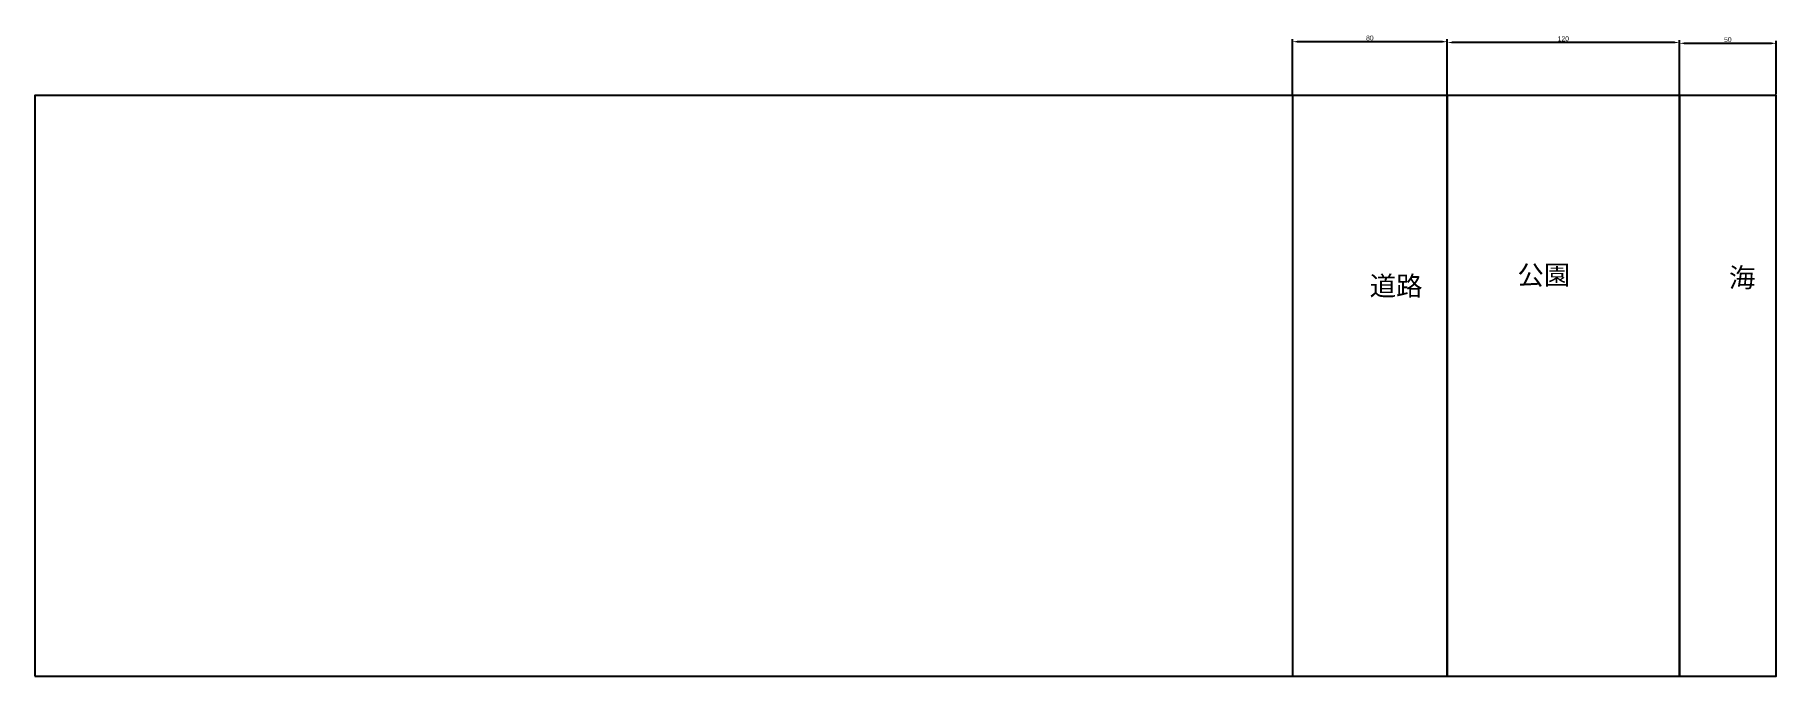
# Model space of a CAD drawing. Header units: millimetres. Extents: x 0 to 900, y 0 to 331.
import ezdxf

# ---------------------------------------------------------------- set-up
doc = ezdxf.new("R2010")
doc.units = ezdxf.units.MM
doc.styles.get("Standard").update_dxf_attribs({"font": 'arial.ttf'})
doc.dimstyles.new('ISO-25', dxfattribs={"dimtxt": 2.5, "dimasz": 2.5, "dimexe": 1.25, "dimexo": 0.625, "dimtad": 1, "dimtxsty": 'Standard', "dimcen": 2.5, "dimadec": 0, "dimazin": 0, "dimtfac": 1, "dimtmove": 0, "dimatfit": 3, "dimfxl": 1, "dimarcsym": 0})

# ---------------------------------------------------------------- blocks, each defined once
blk = doc.blocks.new('*D2')
at = {"color": 0, "lineweight": -2, "transparency": 16777216}
for p, q in [((730, 300.62), (730, 328.56)), ((847.5, 327.31), (732.5, 327.31)), ((850, 300.62), (850, 328.56))]:
    blk.add_line(p, q, dxfattribs=at)
at = {"color": 0, "transparency": 16777216}
for points in [[(732.5, 327.73), (732.5, 326.9), (730, 327.31)], [(847.5, 327.73), (847.5, 326.9), (850, 327.31)]]:
    blk.add_solid(points, dxfattribs=at)
at = {"layer": 'Defpoints', "color": 0, "transparency": 16777216}
for p in [(730, 327.31), (730, 300), (850, 300)]:
    blk.add_point(p, dxfattribs=at)
at = {"color": 0, "transparency": 16777216, "insert": (790, 329.22), "char_height": 2.5, "attachment_point": 5}
blk.add_mtext('120', dxfattribs=at)
blk = doc.blocks.new('*D3')
at = {"color": 0, "lineweight": -2, "transparency": 16777216}
for p, q in [((650, 300.62), (650, 328.98)), ((727.5, 327.73), (652.5, 327.73)), ((730, 300.62), (730, 328.98))]:
    blk.add_line(p, q, dxfattribs=at)
at = {"color": 0, "transparency": 16777216}
for points in [[(652.5, 328.15), (652.5, 327.31), (650, 327.73)], [(727.5, 328.15), (727.5, 327.31), (730, 327.73)]]:
    blk.add_solid(points, dxfattribs=at)
at = {"layer": 'Defpoints', "color": 0, "transparency": 16777216}
for p in [(650, 327.73), (650, 300), (730, 300)]:
    blk.add_point(p, dxfattribs=at)
at = {"color": 0, "transparency": 16777216, "insert": (690, 329.63), "char_height": 2.5, "attachment_point": 5}
blk.add_mtext('80', dxfattribs=at)
blk = doc.blocks.new('*D4')
at = {"color": 0, "lineweight": -2, "transparency": 16777216}
for p, q in [((850, 300.62), (850, 328.15)), ((852.5, 326.9), (897.5, 326.9)), ((900, 300.62), (900, 328.15))]:
    blk.add_line(p, q, dxfattribs=at)
at = {"color": 0, "transparency": 16777216}
for points in [[(852.5, 327.31), (852.5, 326.48), (850, 326.9)], [(897.5, 327.31), (897.5, 326.48), (900, 326.9)]]:
    blk.add_solid(points, dxfattribs=at)
at = {"layer": 'Defpoints', "color": 0, "transparency": 16777216}
for p in [(900, 326.9), (850, 300), (900, 300)]:
    blk.add_point(p, dxfattribs=at)
at = {"color": 0, "transparency": 16777216, "insert": (875, 328.8), "char_height": 2.5, "attachment_point": 5}
blk.add_mtext('50', dxfattribs=at)

msp = doc.modelspace()

# ---------------------------------------------------------------- linework, layer by layer
for points in [[(0, 0), (900, 0), (900, 300), (0, 300)], [(730, 300), (650, 300), (650, 0), (730, 0)], [(850, 300), (730, 300), (730, 0), (850, 0)], [(900, 300), (850, 300), (850, 0), (900, 0)]]:
    msp.add_lwpolyline(points, close=True)

# ---------------------------------------------------------------- texts
at = {"char_height": 10, "attachment_point": 1}
for s, width, heights, insert in [('{\\fMS PGothic|b0|i0|c128|p50;道路}', 336.89495, [0], (689.907, 206.586)), ('{\\fMS PGothic|b0|i0|c128|p50;公園}', 59.95863, [0], (766.273, 212.199)), ('{\\fMS PGothic|b0|i0|c128|p50;海}', 166.28787, [84.164], (875.631, 210.902))]:
    msp.add_mtext_dynamic_manual_height_columns(s, width=width, gutter_width=12.5, heights=heights, dxfattribs=dict(at, insert=insert))

# ---------------------------------------------------------------- dimensions: what is measured, and where the dimension line sits
for base, p1, p2, picture, middle in [((650, 327.731), (730, 300), (650, 300), '*D3', (690, 329.633)), ((730, 327.314), (850, 300), (730, 300), '*D2', (790, 329.216)), ((900, 326.898), (850, 300), (900, 300), '*D4', (875, 328.799))]:
    dim = msp.add_linear_dim(base=base, p1=p1, p2=p2, dimstyle='ISO-25')
    dim.commit()
    dim.dimension.update_dxf_attribs({"geometry": picture, "text_midpoint": middle})

doc.saveas('drawing.dxf')
